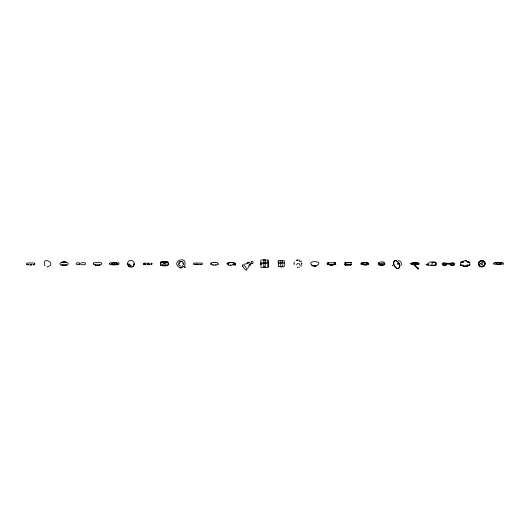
<?xml version="1.0" encoding="UTF-8"?>
<svg xmlns="http://www.w3.org/2000/svg" width="530" height="530" viewBox="0 0 530 530"><rect width="100%" height="100%" fill="white"/><g stroke="black" fill="none" stroke-linecap="round" stroke-linejoin="round"><path stroke-width="0.79" d="M301.855 264.231L301.855 263.224M484.619 262.304C485.507 263.94 484.579 266.179 482.797 266.709M299.98 265.53C300.464 263.35 296.86 262.714 296.568 264.934M128.406 264.192C128.187 265.503 127.041 263.456 128.154 263.668M445.882 264.185C443.014 269.419 441.695 259.455 445.836 263.814M301.451 264.331L301.451 263.125M294.004 263.728L294.382 262.032M147.492 263.814L147.34 264.357M233.776 264.556L234.028 264.987L233.684 264.649M233.776 264.987L234.028 264.556M195.756 264.178L195.875 264.742M263.794 260.435L265.424 260.435M265.424 267.021L263.794 267.021M466.592 265.179C469.931 267.981 471.574 260.76 467.367 261.807M479.041 263.284L479.312 262.449M247.788 268.564L248.596 266.51L250.544 264.675M298.933 260.336L299.106 260.76M412.486 263.125C413.234 262.111 416.746 262.111 417.494 263.125M413.36 262.933C413.784 262.045 416.189 262.052 416.62 262.933M415.785 264.556L414.44 264.795M416.62 264.271C416.196 265.159 413.791 265.152 413.36 264.271M417.494 264.165C416.746 265.179 413.234 265.179 412.486 264.165M227.463 263.728L227.542 263.423C229.728 262.211 233.246 262.31 235.472 263.423L235.174 264.311M227.357 263.728L228.927 262.787M494.576 263.37L495.113 262.913L502.877 262.913L503.5 263.37L503.421 264.311L502.884 264.543M328.454 263.205L328.964 262.787M334.437 264.251L333.92 264.669M443.504 263.728L443.941 263.317M445.465 263.728L445.902 263.317M151.944 263.728L151.249 264.609M195.226 264.178L195.418 264.742M314.171 265.841L313.621 265.815M26.805 264.185L27.003 264.795L28.693 264.795M150.05 264.218L149.652 264.722M179.445 262.946L179.312 264.125M426.339 264.589L426.875 265.139L428.591 265.139M160.868 262.39L160.868 265.066M362.626 263.019C365.309 263.894 360.857 266.126 363.13 263.019M362.626 264.437L363.13 264.437M366.594 263.728L366.846 262.767L367.098 263.728M367.098 263.019L366.594 263.019M461.08 262.695L461.339 262.244M484.506 264.602C483.917 266.736 480.77 267.233 479.544 265.384M450.977 263.814C455.084 259.455 453.839 269.419 450.931 264.185M346.865 264.94L346.865 265.272M350.27 265.272L350.27 264.94M182.393 265.563L183.85 264.019L182.446 261.323L179.206 261.668L178.524 264.854L180.803 266.206M181.942 267.802L182.009 266.57M467.917 264.463C467.268 266.689 463.935 267.014 462.769 265.06L463.69 265.954L462.776 265.06M469.766 264.808L469.958 264.397M278.919 263.92L278.866 263.476M262.085 263.933L262.032 263.463M184.632 265.788C188.117 254.499 169.64 261.595 179.783 267.65M211.139 262.8L211.139 264.656M217.823 264.656L218.015 264.284M431.387 265.503L431.393 265.172M147.459 264.053L146.83 264.642M211.026 262.8L211.026 264.656M217.929 264.656L217.929 262.8M133.739 265.278L133.295 265.629M479.292 261.886C478.027 263.516 478.908 266.113 480.856 266.709M479.074 262.323L479.988 261.191L481.339 260.634M484.327 265.543L484.579 265.132M133.474 264.039C132.659 265.59 134.945 264.609 133.779 263.86M351.251 264.583L351.158 265.066L344.917 264.834L351.251 264.583L350.94 262.787M230.948 264.94L230.212 265.232M197.365 264.742L197.485 264.178M132.474 266.285C131.665 267.59 134.388 266.12 133.328 265.742M400.68 265.742C402.409 263.86 400.832 260.482 398.282 260.594M301.073 266.285L301.497 265.729M267.869 266.994L267.869 260.469M462.769 261.979C463.929 260.005 467.215 260.409 467.897 262.582M133.348 266.139C136.588 263.171 131.493 258.07 128.518 261.316C125.504 264.046 129.77 269.041 132.937 266.491M479.544 262.072L479.835 261.734M311.912 265C311.302 266.597 316.304 266.06 316.065 265.755M251.299 262.032L251.571 261.734L251.094 262.131M299.821 266.842L299.715 267.358M216.154 264.656L215.505 265.033M329.773 264.205C328.54 266 334.351 266 333.112 264.205M330.793 264.735C330.097 265.689 332.787 265.689 332.091 264.735M411.664 263.099L418.316 263.099M418.316 264.271L411.664 264.271M201.407 264.165L201.042 264.377M151.871 263.973L151.249 264.364M197.829 264.742L198.021 264.178M148.148 263.344L147.83 264.218L148.46 264.722M479.643 261.542L480.008 261.23M111.287 263.178L114.222 262.628L117.163 263.178M117.163 264.278L114.222 264.828L111.287 264.278M62.136 262.622C66.965 259.64 71.981 265.994 64.097 265.291C55.915 265.828 61.593 259.64 66.369 262.622M66.058 264.834L64.097 265.291L61.824 264.834M467.738 265.921L467.334 266.113L468.354 265.298L467.334 266.113L465.632 265.927M466.751 265.947L466.168 266.219L467.255 265.55M469.123 265.457L468.712 265.649L469.487 265.172M248.636 262.244L246.377 263.814L244.171 264.172M468.898 265.212L468.189 265.503M445.014 263.41C447.618 261.78 446.962 266.954 444.849 264.735M452.898 263.436C455.091 261.886 455.118 266.464 452.911 264.927M366.7 264.854L366.7 264.351M443.908 264.927C441.702 266.457 441.715 261.88 443.915 263.443M451.792 264.96C449.5 266.55 449.513 261.787 451.798 263.41M166.234 265.113C167.407 263.755 161.869 263.721 162.293 264.98M61.824 262.622L64.097 262.165L66.058 262.622M66.369 264.834L64.097 265.291L62.136 264.834M499.942 263.145L500.585 262.913M500.578 263.145L501.155 262.913M79.407 263.211L80.461 263.211M80.461 264.245L79.407 264.245M480.167 261.449L480.544 261.217M483.227 266.484L483.645 266.226M301.345 261.813L300.861 260.892M145.631 263.065L145.306 264.357M149.652 264.47L150.076 263.728L149.652 262.986M296.091 260.382L298.026 259.866M463.406 265.49L462.981 265.682L463.406 265.49C459.424 267.557 459.411 259.885 463.386 261.992M465.022 265.921L463.319 266.113L462.286 265.311M31.157 264.815L30.733 264.921M161.186 262.072L167.513 262.072M461.544 262.085L463.584 261.952M316.768 265.629C325.049 260.8 305.227 259.925 312.256 265.47M148.46 262.986L147.791 263.98L148.46 264.47M180.279 262.111L181.061 261.933M296.833 260.462L297.721 260.263M234.154 264.775L233.756 264.775M280.926 263.026L281.708 263.026M247.868 262.39L247.371 262.893L247.623 263.702M250.074 265.662L248.961 265.351M34.225 264.457L34.854 263.834L34.225 262.999L27.129 262.999L26.5 263.834L27.268 264.457M213.08 262.522L213.457 262.423M335.437 264.669L335.854 264.251L335.437 262.787M380.865 264.901L380.865 265.397M480.955 261.045L482.697 261.045M482.784 266.669L480.869 266.669M328.315 262.787L327.851 263.205L328.315 264.669M334.569 264.669L335.04 264.251L334.569 262.787M235.154 265.02L235.492 264.775L235.154 264.523M345.162 262.39L345.143 262.893L351.39 262.661L344.957 262.449L344.745 264.649L345.162 265.066M345.865 262.787L345.533 263.125L345.865 264.669M235.26 265.02L235.618 264.775L235.26 264.523M144.65 263.065L143.411 263.569L143.643 264.357M144.65 263.152L143.643 263.436L143.411 264.139M316.291 265.755L313.177 265.755M294.428 264.364L294.037 264.079M251.28 261.674C253.214 260.594 253.936 263.9 251.81 263.708L252.419 263.596L251.644 263.47M363.355 264.291L362.851 264.761L366.488 264.921M345.209 265.066C346.083 264.775 346.083 262.681 345.209 262.39M180.531 267.948L180.876 267.908M432.096 262.277C436.309 260.806 437.826 266.04 432.798 265.252M264.947 263.032L266.597 262.999M481.346 260.674L483.645 261.23M99.17 265.351C101.19 264.178 98.726 266.014 97.427 265.437M65.289 265.238L62.911 265.238M427.909 263.834L426.491 264.251L427.909 264.669M428.551 264.887L425.934 264.503L428.551 264.112M315.019 265.795C312.541 266.351 316.642 266.55 316.695 265.437M432.056 262.165L436.044 262.231L436.276 264.921L435.792 265.291L431.307 265.291M414.44 262.33L415.785 262.569M212.238 262.423L216.677 262.423M335.43 262.787L327.46 262.787L327.036 263.205L327.454 264.669L335.43 264.669M79.341 262.94C74.975 261.681 74.975 265.775 79.341 264.516M81.249 262.94C87.105 261.363 87.105 266.093 81.249 264.516M278.336 262.913L284.497 262.999M263.065 262.979L265 263.026M279.853 263.006L280.277 263.006M282.357 263.006L282.781 263.006M193.907 263.079L202.043 263.079L202.467 263.96L202.043 264.377L193.284 264.318M34.205 264.039C35.338 264.45 33.728 265.278 33.085 264.795M442.954 264.139L453.859 264.139L454.296 263.728L453.859 263.317L442.954 263.317L442.729 264.059M27.991 264.457L28.355 264.457M30.68 264.457L31.184 264.457M33.006 264.457L33.364 264.457M33.662 264.457L34.086 264.457M494.199 264.457L493.569 264L493.649 263.059L494.185 262.827L502.427 263.059M497.836 264.483L501.685 264.483M495.384 264.563L500.035 264.563M30.68 264.795L31.197 264.795M29.448 264.921L31.879 264.921M380.898 264.901C382.826 264.106 382.859 266.199 380.898 265.397M212.238 265.033L216.677 265.033M228.721 265.232L231.901 265.232M392.882 265.225L392.452 265.503L392.882 265.782M297.33 267.67L297.681 267.67M181.565 267.948L179.418 267.657M128.479 265.563C127.472 265.537 129.062 267.246 129.201 266.318M114.222 262.628L115.818 262.668M112.632 264.788L114.222 264.828M97.599 265.437C96.308 266.053 93.817 264.132 95.857 265.351M481.83 260.634L482.784 260.786M46.826 266.908C58.333 264.536 41.214 254.652 44.917 265.802M316.171 265.258L316.516 265.311M468.189 261.952L469.156 262.695M462.047 265.503L461.08 264.761M496.491 262.827L497.127 263.059M144.034 264.444L144.65 264.556M144.65 264.642L143.643 264.271M299.052 259.899L299.397 259.965M233.445 262.787L235.022 263.728M495.914 262.827L496.491 263.059M268.405 262.926L268.114 260.005L261.237 259.945L260.806 260.515L260.979 267.358L267.822 267.531L268.385 267.094L268.365 262.933L260.853 262.933L260.959 264.543M333.92 262.787L334.437 263.205M328.964 264.669L328.454 264.251M215.505 262.423L215.876 262.522M213.457 265.033L212.802 264.656M364.58 264.921L364.156 264.728M146.83 263.065L147.459 263.655M146.83 263.152L147.34 263.436M452.878 263.317L453.316 263.728M450.917 263.317L451.355 263.728M151.249 263.092L151.944 263.98M151.249 263.344L151.871 263.735M183.731 266.358L185.308 267.193M183.612 266.577L185.189 267.418M145.631 264.642L145.306 264.271M483.108 261.217L484.612 263.284M480.008 266.226L480.425 266.484M300.57 261.946L300.868 261.74M233.763 264.649L234.121 264.894M460.822 265.205L460.524 264.841L461.193 265.49L460.822 265.205M361.321 264.258C362.739 264.271 369.231 266.206 368.403 263.198C366.833 263.258 361.049 261.21 361.202 264.106M161.007 265.245C163.538 266.305 169.944 266.696 167.692 262.211M483.665 261.191L484.36 261.886M418.435 268.399L414.858 265.715L418.024 268.876M227.204 264.311L226.9 263.423C229.132 262.31 232.65 262.211 234.836 263.423L234.916 263.728M299.377 261.297L299.741 261.648M431.877 261.933L432.242 262.297M248.649 263.589L249.073 264.079M484.009 261.542L484.764 262.774M249.259 264.344L249.603 265.053M217.823 262.8L218.015 263.171M479.312 265.007L479.041 264.172M478.888 264.682L479.074 265.132M182.678 262.946L182.81 263.331M484.877 263.244L484.917 263.728M478.736 263.728L478.775 264.212M431.725 265.172L431.738 265.503M348.568 264.94L348.568 265.272M298.026 267.001L298.026 267.551M282.132 262.986C283.967 259.534 278.667 259.534 280.502 262.986M282.132 264.47C283.967 267.922 278.667 267.922 280.502 264.47M261.025 263.205L261.025 264.251M232.425 264.271L232.484 264.94M228.225 264.271L228.225 264.94M228.158 264.271L228.158 264.94M196.623 264.178L196.623 264.742M182.075 266.57L182.075 267.657M432.029 262.966A1.756 1.756 0 0 1 432.155 264.119M431.817 264.821A1.756 1.756 0 0 1 430.446 265.484M430.055 265.437A1.756 1.756 0 0 1 429.684 265.311M429.075 264.821A1.756 1.756 0 0 1 428.69 263.728M428.863 262.966A1.756 1.756 0 0 1 429.075 262.635M429.684 262.145A1.756 1.756 0 0 1 431.208 262.145M394.062 264.974A4.346 2.597 63.4 0 1 396.566 260.733A4.346 2.597 63.4 0 1 399.441 267.544A4.346 2.597 63.4 0 1 394.3 265.543M398.798 263.019A0.875 0.875 0 0 1 399.156 263.728M398.818 263.337A0.669 0.669 0 0 1 398.951 263.728M248.875 262.555A1.378 0.411 51 0 1 250.008 262.94A1.378 0.411 51 0 1 250.471 264.404M193.377 263.496A1.199 0.921 -90 0 1 193.43 263.291M417.315 268.014L418.614 268.809L417.315 268.014M397.646 263.755L397.937 264.225L397.646 263.755M478.544 263.211C477.689 267.405 484.625 268.505 485.109 264.245C485.964 260.051 479.027 258.951 478.544 263.211M109.379 263.436C110.717 268.021 113.46 260.349 109.379 263.436M111.843 263.436C113.181 268.021 115.924 260.349 111.843 263.436M114.434 263.436C115.772 268.021 118.515 260.349 114.434 263.436M116.898 263.436C118.236 268.021 120.979 260.349 116.898 263.436M129.757 265.848C131.215 268.054 132.447 264.318 129.757 265.848M160.59 262.211L160.842 265.576L167.586 265.649C168.792 265.212 168.792 262.244 167.586 261.807L161.113 261.807L160.59 262.211M278.204 261.058L278.369 266.676L284.265 266.676L284.265 260.78L278.806 260.594L278.204 261.058M361.023 263.43L361.096 264.212L361.751 264.583L367.972 264.583L368.728 263.834L367.972 262.873L361.751 262.873L361.023 263.43M378.261 263.032C377.121 266.424 383.879 266.06 384.879 264.424C386.019 261.032 379.268 261.396 378.261 263.032M480.717 263.43C482.28 268.418 484.566 259.892 480.717 263.43M129.26 264.238C129.731 266.113 130.778 263.191 129.26 264.238M199.598 264.331L199.598 264.331M263.814 259.972L263.794 267.372L265.126 267.663L265.424 260.084L263.814 259.972M378.917 263.456L379.341 264.337L383.8 264.337L384.283 263.728L383.8 263.118L378.917 263.456M93.359 263.152L93.359 264.304L94.174 264.775L100.859 264.775L101.793 263.834L101.667 263.152L100.859 262.681L94.174 262.681L93.359 263.152M410.763 263.291L411.128 264.377L418.852 264.377L419.27 263.96L418.852 263.079L410.763 263.291M162.293 262.476C164.697 265.093 170.388 260.926 162.293 262.476M417.501 267.816C417.448 269.883 419.608 268.359 417.501 267.816M468.705 261.827L468.268 261.727L468.705 261.833M466.155 260.846L465.539 260.7L466.155 260.846M462.975 261.793L462.531 261.681L462.975 261.793M393.658 263.562A4.18 2.498 63.4 0 0 398.328 268.372A4.18 2.498 63.4 0 0 397.639 261.86A4.18 2.498 63.4 0 0 393.658 263.562M242.793 266.57A3.425 1.027 51 0 0 246.748 270.168A3.425 1.027 51 0 0 244.376 265.689A3.425 1.027 51 0 0 242.793 266.57"/></g></svg>
